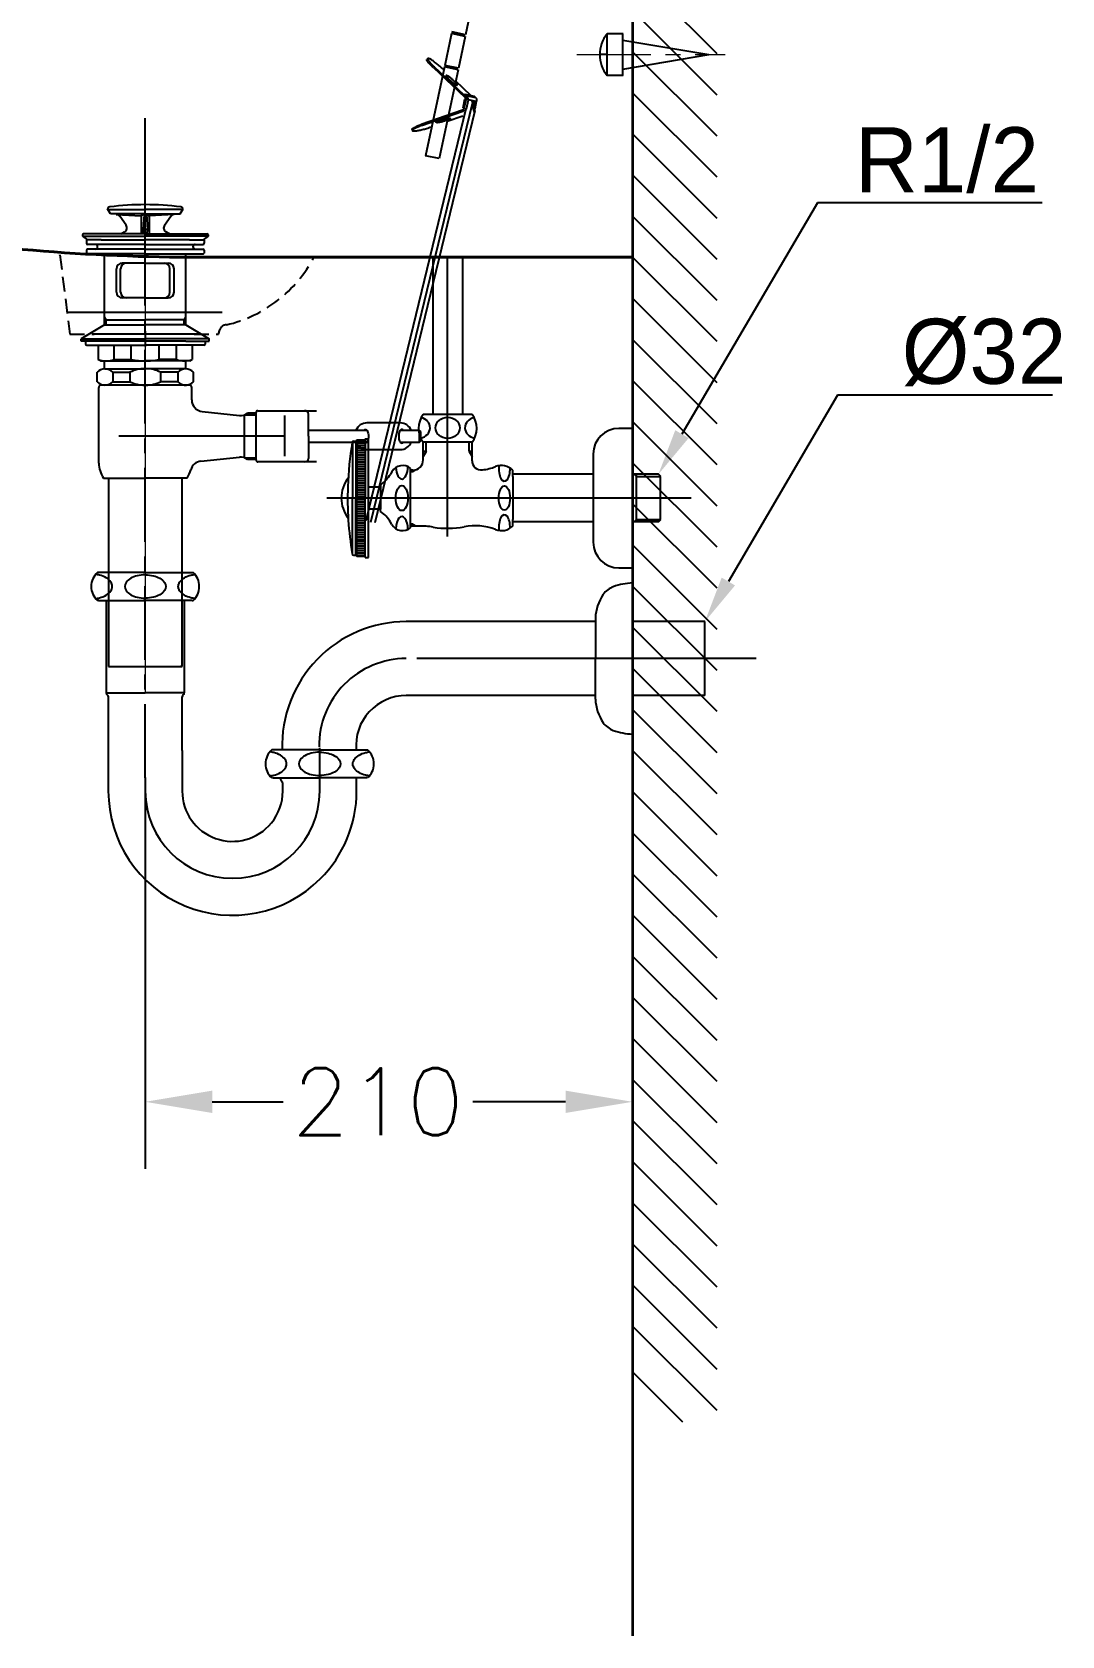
# Model space of a CAD drawing. Extents: x 60939 to 67572, y 58046 to 61508.
# Drawn here: x 62638 to 63081, y 58897 to 59587 of the extents above; entities that cross this region are included whole.
import ezdxf

# ---------------------------------------------------------------- set-up
doc = ezdxf.new("R2010")
doc.units = 0
doc.header["$MEASUREMENT"] = 0
doc.linetypes.add('CENTER', pattern=[50.8, 31.75, -6.35, 6.35, -6.35])
doc.linetypes.add('DASHED2', pattern=[9.525, 6.35, -3.175])
doc.layers.get('Defpoints').update_dxf_attribs({"linetype": 'CONTINUOUS'})
for name, color, linetype in [('1', 2, 'CONTINUOUS'), ('3', 3, 'CONTINUOUS'), ('4', 3, 'CONTINUOUS'), ('6', 6, 'CONTINUOUS'), ('7', 7, 'CONTINUOUS'), ('B', 7, 'CONTINUOUS'), ('CENTER', 1, 'CONTINUOUS'), ('DEFAULT', 7, 'CONTINUOUS'), ('Dim', 4, 'CONTINUOUS'), ('HIDDEN', 140, 'CONTINUOUS'), ('YA', 7, 'CONTINUOUS'), ('내부선', 7, 'DASHED2')]:
    doc.layers.add(name, color=color, linetype=linetype)
for name, color, linetype, lineweight in [('CEN', 1, 'CENTER', 5), ('OUTLINE', 11, 'CONTINUOUS', 40), ('Y', 202, 'CONTINUOUS', 35)]:
    doc.layers.add(name, color=color, linetype=linetype, lineweight=lineweight)
doc.styles.add('h', font='', dxfattribs={"height": 30})
doc.styles.get("Standard").update_dxf_attribs({"font": 'txt.shx', "bigfont": 'ghs.shx'})
doc.styles.get('h').set_extended_font_data('Haansoft Batang')
doc.dimstyles.new('Standard$0', dxfattribs={"dimtxt": 0.18, "dimasz": 0.18, "dimexe": 0.18, "dimexo": 0.0625, "dimgap": 0.09, "dimtad": 0, "dimtih": 1, "dimtoh": 1, "dimdec": 4, "dimzin": 0, "dimdsep": 46, "dimtxsty": 'Standard', "dimcen": 0.09, "dimadec": 0, "dimazin": 0, "dimtfac": 1, "dimtdec": 4, "dimtofl": 0, "dimtmove": 0, "dimatfit": 3, "dimfxl": 0, "dimtolj": 1, "dimtzin": 0, "dimarcsym": 0})

# ---------------------------------------------------------------- blocks, each defined once
blk = doc.blocks.new('*D25')
at = {"layer": 'Defpoints', "color": 0}
for p in [(62686.42, 59276.34, 0.24), (62895.94, 59276.34, 0.32), (62895.94, 59126.9)]:
    blk.add_point(p, dxfattribs=at)
at = {"layer": 'Dim', "color": 0, "linetype": 'ByBlock', "lineweight": -2}
for p, q in [((62686.42, 59266.34), (62686.42, 59098.1)), ((62895.94, 59266.34), (62895.94, 59098.1)), ((62715.22, 59126.9), (62745.68, 59126.9)), ((62867.14, 59126.9), (62827.28, 59126.9))]:
    blk.add_line(p, q, dxfattribs=at)
at = {"layer": 'Dim', "color": 0}
for points in [[(62715.22, 59131.7), (62715.22, 59122.1), (62686.42, 59126.9)], [(62867.14, 59131.7), (62867.14, 59122.1), (62895.94, 59126.9)]]:
    blk.add_solid(points, dxfattribs=at)
at = {"layer": 'Dim', "color": 0, "insert": (62786.48, 59126.9), "char_height": 28.8, "attachment_point": 5}
blk.add_mtext('\\A1;210', dxfattribs=at)

msp = doc.modelspace()

# ---------------------------------------------------------------- linework, layer by layer
at = {"layer": '1', "color": 0}
for p, q in [((62975.42, 59513.5, -0.13), (62917.17, 59414.02, -0.13)), ((63072.13, 59513.5, -0.13), (62975.42, 59513.5, -0.13)), ((62984.09, 59430.83, -0.13), (62937.14, 59350.64, -0.13)), ((63076.53, 59430.83, -0.13), (62984.09, 59430.83, -0.13))]:
    msp.add_line(p, q, dxfattribs=at)
for points in [[(62920.05, 59412.33, -0.13), (62914.3, 59415.7, -0.13), (62907.07, 59396.76, -0.13)], [(62940.02, 59348.96, -0.13), (62934.26, 59352.33, -0.13), (62927.04, 59333.38, -0.13)]]:
    msp.add_solid(points, dxfattribs=at)
at = {"layer": '3', "color": 0}
for p, q in [((62671.42, 59508.7, -0.13), (62670.19, 59510.84, -0.13)), ((62670.31, 59510.63, -0.13), (62686.42, 59510.63, -0.13)), ((62686.42, 59508.7, -0.13), (62671.42, 59508.7, -0.13)), ((62673.94, 59508.52, -0.13), (62684.67, 59507.82, -0.13)), ((62678.15, 59503.82, -0.13), (62675.43, 59507.68, -0.13)), ((62686.42, 59508.7, -0.13), (62684.67, 59507.82, -0.13)), ((62684.67, 59507.82, -0.13), (62684.67, 59500.1, -0.13)), ((62685.91, 59508.44, -0.13), (62685.47, 59502.03, -0.13)), ((62702.54, 59510.63, -0.13), (62686.42, 59510.63, -0.13)), ((62686.42, 59508.7, -0.13), (62688.17, 59507.82, -0.13)), ((62686.42, 59508.7, -0.13), (62701.42, 59508.7, -0.13)), ((62686.94, 59508.44, -0.13), (62687.37, 59502.03, -0.13)), ((62698.91, 59508.52, -0.13), (62688.17, 59507.82, -0.13)), ((62688.17, 59507.82, -0.13), (62688.17, 59500.1, -0.13)), ((62694.7, 59503.82, -0.13), (62697.42, 59507.68, -0.13)), ((62701.42, 59508.7, -0.13), (62702.65, 59510.84, -0.13)), ((62669.12, 59500.1, -0.13), (62659.82, 59500.1, -0.13)), ((62686.42, 59500.1, -0.13), (62669.12, 59500.1, -0.13)), ((62676.07, 59500.1, -0.13), (62677.51, 59500.94, -0.13)), ((62685.47, 59502.06, -0.13), (62686.42, 59502.06, -0.13)), ((62685.68, 59500.1, -0.13), (62685.47, 59502.06, -0.13)), ((62687.37, 59502.06, -0.13), (62686.42, 59502.06, -0.13)), ((62686.42, 59500.1, -0.13), (62703.72, 59500.1, -0.13)), ((62687.17, 59500.1, -0.13), (62687.37, 59502.06, -0.13)), ((62696.78, 59500.1, -0.13), (62695.33, 59500.94, -0.13)), ((62703.72, 59500.1, -0.13), (62713.02, 59500.1, -0.13)), ((62659.42, 59499.7, -0.13), (62659.42, 59499.1, -0.13)), ((62659.42, 59499.1, -0.13), (62661.57, 59497.6, -0.13)), ((62659.42, 59499.1, -0.13), (62686.42, 59499.1, -0.13)), ((62661.12, 59497.4, -0.13), (62661.12, 59496.1, -0.13)), ((62667.42, 59497.6, -0.13), (62661.32, 59497.6, -0.13)), ((62686.42, 59495.6, -0.13), (62661.62, 59495.6, -0.13)), ((62686.42, 59493.6, -0.13), (62661.62, 59493.6, -0.13)), ((62667.42, 59497.6, -0.13), (62686.42, 59497.6, -0.13)), ((62713.42, 59499.1, -0.13), (62686.42, 59499.1, -0.13)), ((62705.42, 59497.6, -0.13), (62686.42, 59497.6, -0.13)), ((62686.42, 59495.6, -0.13), (62711.22, 59495.6, -0.13)), ((62686.42, 59493.6, -0.13), (62711.22, 59493.6, -0.13)), ((62705.42, 59497.6, -0.13), (62711.52, 59497.6, -0.13)), ((62713.42, 59499.1, -0.13), (62711.28, 59497.6, -0.13)), ((62711.72, 59497.4, -0.13), (62711.72, 59496.1, -0.13)), ((62713.42, 59499.7, -0.13), (62713.42, 59499.1, -0.13)), ((62661.12, 59493.1, -0.13), (62661.12, 59491.8, -0.13)), ((62686.42, 59491.6, -0.13), (62661.32, 59491.6, -0.13)), ((62668.92, 59461.01, -0.13), (62668.92, 59491.6, -0.13)), ((62686.42, 59487.6, -0.13), (62676.55, 59487.6, -0.13)), ((62686.42, 59491.6, -0.13), (62711.52, 59491.6, -0.13)), ((62686.42, 59487.6, -0.13), (62696.3, 59487.6, -0.13)), ((62703.92, 59461.01, -0.13), (62703.92, 59491.6, -0.13)), ((62711.72, 59493.1, -0.13), (62711.72, 59491.8, -0.13)), ((62674.05, 59475.1, -0.13), (62674.05, 59485.1, -0.13)), ((62675.82, 59475.1, -0.13), (62675.82, 59485.1, -0.13)), ((62697.03, 59475.1, -0.13), (62697.03, 59485.1, -0.13)), ((62698.8, 59475.1, -0.13), (62698.8, 59485.1, -0.13)), ((62686.42, 59472.6, -0.13), (62676.55, 59472.6, -0.13)), ((62686.42, 59472.6, -0.13), (62696.3, 59472.6, -0.13)), ((62668.92, 59461.01, -0.13), (62658.92, 59455.01, -0.13)), ((62669.62, 59463.1, -0.13), (62668.92, 59464.32, -0.13)), ((62668.92, 59463.1, -0.13), (62686.42, 59463.1, -0.13)), ((62668.92, 59461.01, -0.13), (62686.42, 59461.01, -0.13)), ((62669.62, 59461.01, -0.13), (62669.62, 59463.1, -0.13)), ((62703.92, 59463.1, -0.13), (62686.42, 59463.1, -0.13)), ((62703.92, 59461.01, -0.13), (62686.42, 59461.01, -0.13)), ((62703.22, 59463.1, -0.13), (62703.92, 59464.32, -0.13)), ((62703.22, 59461.01, -0.13), (62703.22, 59463.1, -0.13)), ((62703.92, 59461.01, -0.13), (62713.92, 59455.01, -0.13)), ((62658.92, 59454.01, -0.13), (62658.92, 59455.01, -0.13)), ((62658.92, 59455.01, -0.13), (62686.42, 59455.01, -0.13)), ((62668.92, 59454.01, -0.13), (62658.92, 59454.01, -0.13)), ((62660.73, 59454.01, -0.13), (62660.73, 59452.71, -0.13)), ((62661.23, 59452.21, -0.13), (62666.23, 59452.21, -0.13)), ((62666.23, 59452.21, -0.13), (62666.23, 59446.09, -0.13)), ((62666.23, 59452.21, -0.13), (62686.42, 59452.21, -0.13)), ((62703.92, 59457.01, -0.13), (62668.92, 59457.01, -0.13)), ((62703.92, 59454.01, -0.13), (62668.92, 59454.01, -0.13)), ((62673.01, 59446.09, -0.13), (62673.01, 59452.21, -0.13)), ((62680.41, 59446.09, -0.13), (62680.41, 59452.21, -0.13)), ((62713.92, 59455.01, -0.13), (62686.42, 59455.01, -0.13)), ((62706.62, 59452.21, -0.13), (62686.42, 59452.21, -0.13)), ((62692.44, 59446.09, -0.13), (62692.44, 59452.21, -0.13)), ((62699.84, 59446.09, -0.13), (62699.84, 59452.21, -0.13)), ((62703.92, 59454.01, -0.13), (62713.92, 59454.01, -0.13)), ((62711.62, 59452.21, -0.13), (62706.62, 59452.21, -0.13)), ((62706.62, 59452.21, -0.13), (62706.62, 59446.09, -0.13)), ((62712.12, 59454.01, -0.13), (62712.12, 59452.71, -0.13)), ((62713.92, 59454.01, -0.13), (62713.92, 59455.01, -0.13)), ((62667.23, 59445.51, -0.13), (62666.23, 59446.09, -0.13)), ((62667.23, 59445.51, -0.13), (62668.63, 59445.51, -0.13)), ((62668.63, 59445.51, -0.13), (62686.42, 59445.51, -0.13)), ((62668.92, 59442.1, -0.13), (62668.92, 59445.51, -0.13)), ((62673.01, 59446.09, -0.13), (62680.41, 59446.09, -0.13)), ((62704.22, 59445.51, -0.13), (62686.42, 59445.51, -0.13)), ((62699.84, 59446.09, -0.13), (62692.44, 59446.09, -0.13)), ((62703.92, 59442.1, -0.13), (62703.92, 59445.51, -0.13)), ((62705.62, 59445.51, -0.13), (62704.22, 59445.51, -0.13)), ((62705.62, 59445.51, -0.13), (62706.62, 59446.09, -0.13)), ((62665.68, 59436.55, -0.13), (62665.68, 59440.66, -0.13)), ((62669.07, 59442.1, -0.13), (62686.18, 59442.1, -0.13)), ((62672.45, 59440.66, -0.13), (62672.45, 59436.55, -0.13)), ((62672.45, 59440.66, -0.13), (62679.85, 59440.66, -0.13)), ((62679.85, 59440.66, -0.13), (62679.85, 59436.55, -0.13)), ((62703.78, 59442.1, -0.13), (62686.67, 59442.1, -0.13)), ((62700.39, 59440.66, -0.13), (62692.99, 59440.66, -0.13)), ((62692.99, 59440.66, -0.13), (62692.99, 59436.55, -0.13)), ((62700.39, 59440.66, -0.13), (62700.39, 59436.55, -0.13)), ((62707.17, 59436.55, -0.13), (62707.17, 59440.66, -0.13)), ((62666.42, 59401.5, -0.13), (62666.42, 59434.1, -0.13)), ((62686.42, 59435.1, -0.13), (62667.42, 59435.1, -0.13)), ((62672.45, 59436.55, -0.13), (62679.85, 59436.55, -0.13)), ((62703.78, 59435.1, -0.13), (62686.42, 59435.1, -0.13)), ((62700.39, 59436.55, -0.13), (62692.99, 59436.55, -0.13)), ((62703.22, 59435.1, -0.13), (62703.78, 59435.1, -0.13)), ((62703.78, 59435.1, -0.13), (62704.18, 59435.1, -0.13)), ((62705.42, 59435.1, -0.13), (62703.92, 59435.1, -0.13)), ((62706.42, 59428.74, -0.13), (62706.42, 59434.1, -0.13)), ((62710.89, 59423.77, -0.13), (62726.92, 59422.05, -0.13)), ((62728.95, 59422.3, -0.13), (62734.06, 59422.3, -0.13)), ((62729.09, 59403.85, -0.13), (62729.09, 59422.35, -0.13)), ((62730.42, 59423.1, -0.13), (62730.42, 59422.3, -0.13)), ((62734.08, 59423.1, -0.13), (62730.42, 59423.1, -0.13)), ((62734.06, 59422.3, -0.13), (62734.06, 59423.3, -0.13)), ((62734.06, 59402.9, -0.13), (62734.06, 59422.3, -0.13)), ((62734.86, 59424.1, -0.13), (62760.06, 59424.1, -0.13)), ((62746.42, 59404.57, -0.13), (62746.42, 59422, -0.13)), ((62756.56, 59413.11, -0.13), (62756.56, 59422.61, -0.13)), ((62792.76, 59418.86, -0.13), (62781.7, 59418.86, -0.13)), ((62796.05, 59418.86, -0.13), (62792.76, 59418.86, -0.13)), ((62746.42, 59413.1, -0.13), (62675.06, 59413.1, -0.13)), ((62746.42, 59413.1, -0.13), (62677.92, 59413.09, -0.13)), ((62775.79, 59415.61, -0.13), (62756.56, 59415.61, -0.13)), ((62756.56, 59413.11, -0.13), (62756.56, 59403.6, -0.13)), ((62756.56, 59410.61, -0.13), (62781.74, 59410.61, -0.13)), ((62781.74, 59415.61, -0.13), (62775.79, 59415.61, -0.13)), ((62804.38, 59415.61, -0.13), (62796.01, 59415.61, -0.13)), ((62796.01, 59410.61, -0.13), (62804.38, 59410.62, -0.13)), ((62804.88, 59415.12, -0.13), (62804.38, 59415.62, -0.13)), ((62804.38, 59410.62, -0.13), (62804.38, 59415.62, -0.13)), ((62804.38, 59410.62, -0.13), (62804.88, 59411.12, -0.13)), ((62804.88, 59411.12, -0.13), (62804.88, 59415.12, -0.13)), ((62710.29, 59402.38, -0.13), (62726.92, 59404.16, -0.13)), ((62729.09, 59403.85, -0.13), (62734.06, 59403.85, -0.13)), ((62730.42, 59403.1, -0.13), (62730.42, 59403.9, -0.13)), ((62781.71, 59407.36, -0.13), (62793.03, 59407.36, -0.13)), ((62793.03, 59407.36, -0.13), (62796.05, 59407.36, -0.13)), ((62734.08, 59403.1, -0.13), (62730.42, 59403.1, -0.13)), ((62760.06, 59402.1, -0.13), (62734.86, 59402.1, -0.13)), ((62668.42, 59395.1, -0.13), (62686.42, 59395.1, -0.13)), ((62670.55, 59395.1, -0.13), (62670.55, 59314.1, -0.13)), ((62704.42, 59395.1, -0.13), (62686.42, 59395.1, -0.13)), ((62702.3, 59314.1, -0.13), (62702.3, 59395.1, -0.13)), ((62670.55, 59314.1, -0.13), (62702.3, 59314.1, -0.13)), ((62702.3, 59314.1, -0.13), (62701.6, 59314.1, -0.13))]:
    msp.add_line(p, q, dxfattribs=at)
at = {"layer": '3', "color": 0, "elevation": -0.13}
for points in [[(62780.37, 59415.61, -0.044238), (62780.62, 59415.89, -0.189273), (62781.05, 59416.06, -0.189273), (62781.49, 59415.89, -0.101059), (62781.99, 59415.2, -0.059302), (62782.26, 59414.31, -0.045722), (62782.37, 59413.11, -0.045722)], [(62782.37, 59413.11, -0.045722), (62782.26, 59411.91, -0.059302), (62781.99, 59411.02, -0.101059), (62781.49, 59410.33, -0.189273), (62781.06, 59410.16, -0.189273), (62780.62, 59410.33, -0.044238), (62780.37, 59410.61, -0.059302)], [(62797.39, 59415.61, 0.044238), (62797.13, 59415.89, 0.189273), (62796.7, 59416.06, 0.189273), (62796.26, 59415.89, 0.101059), (62795.77, 59415.2, 0.059302), (62795.49, 59414.31, 0.045722), (62795.38, 59413.11, 0.045722)], [(62795.38, 59413.11, 0.045722), (62795.49, 59411.91, 0.059302), (62795.77, 59411.03, 0.101059), (62796.27, 59410.33, 0.189273), (62796.7, 59410.16, 0.189273), (62797.13, 59410.33, 0.044238), (62797.39, 59410.61, 0.059302)]]:
    msp.add_lwpolyline(points, format="xyb", dxfattribs=at)
at = {"layer": '3', "color": 0}
for centre, radius, start, end in [((62671.27, 59510.63, -0.13), 1.1, 97.32041, 169.4262), ((62686.42, 59392.7, -0.13), 120, 90, 97.32041), ((62673.8, 59506.52, -0.13), 2, 35.20233, 86.26181), ((62686.42, 59392.7, -0.13), 120, 82.67959, 90), ((62699.05, 59506.52, -0.13), 2, 93.73819, 144.79767), ((62701.57, 59510.63, -0.13), 1.1, 10.5738, 82.67959), ((62659.82, 59499.7, -0.13), 0.4, 90, 180), ((62676.51, 59502.67, -0.13), 2, 300, 35.20233), ((62696.33, 59502.67, -0.13), 2, 144.79767, 240), ((62713.02, 59499.7, -0.13), 0.4, 0, 90), ((62661.32, 59497.4, -0.13), 0.2, 90, 180), ((62661.62, 59496.1, -0.13), 0.5, 180, 270), ((62661.62, 59493.1, -0.13), 0.5, 90, 180), ((62664.92, 59494.6, -0.13), 1, 270, 90), ((62707.92, 59494.6, -0.13), 1, 90, 270), ((62711.22, 59496.1, -0.13), 0.5, 270, 0), ((62711.22, 59493.1, -0.13), 0.5, 0, 90), ((62711.52, 59497.4, -0.13), 0.2, 0, 90), ((62661.32, 59491.8, -0.13), 0.2, 180, 270), ((62676.55, 59485.1, -0.13), 2.5, 90, 180), ((62678.32, 59485.1, -0.13), 2.5, 90, 180), ((62694.53, 59485.1, -0.13), 2.5, 0, 90), ((62696.3, 59485.1, -0.13), 2.5, 0, 90), ((62711.52, 59491.8, -0.13), 0.2, 270, 0), ((62676.55, 59475.1, -0.13), 2.5, 180, 270), ((62678.32, 59475.1, -0.13), 2.5, 180, 270), ((62694.53, 59475.1, -0.13), 2.5, 270, 0), ((62696.3, 59475.1, -0.13), 2.5, 270, 0), ((62661.23, 59452.71, -0.13), 0.5, 180, 270), ((62711.62, 59452.71, -0.13), 0.5, 270, 0), ((62669.62, 59455.69, -0.13), 10.18, 250.56793, 289.43207), ((62686.23, 59474.96, -0.13), 29.46, 258.59557, 270.37374), ((62686.62, 59474.96, -0.13), 29.46, 269.62626, 281.40443), ((62703.23, 59455.69, -0.13), 10.18, 250.56793, 289.43207), ((62669.07, 59437.4, -0.13), 4.7, 43.94094, 136.05906), ((62685.96, 59428.5, -0.13), 13.61, 89.0643, 116.64719), ((62686.89, 59428.5, -0.13), 13.61, 63.35281, 90.9357), ((62703.78, 59437.4, -0.13), 4.7, 43.94094, 136.05906), ((62669.07, 59439.81, -0.13), 4.7, 223.94094, 316.05906), ((62667.42, 59434.1, -0.13), 1, 90, 180), ((62685.96, 59448.71, -0.13), 13.61, 243.35281, 270.9357), ((62686.89, 59448.71, -0.13), 13.61, 269.0643, 296.64719), ((62703.78, 59439.81, -0.13), 4.7, 223.94094, 316.05906), ((62705.42, 59434.1, -0.13), 1, 0, 90), ((62711.42, 59428.74, -0.13), 5, 180, 263.8845), ((62727.33, 59427.03, -0.13), 5, 265.33216, 308.19272), ((62734.86, 59423.3, -0.13), 0.8, 90, 180), ((62755.06, 59422.61, -0.13), 1.5, 0.0183, 90.0183), ((62781.7, 59413.86, -0.13), 5, 90.00915, 159.52184), ((62796.05, 59413.86, -0.13), 5, 20.49647, 90.00915), ((62781.7, 59412.36, -0.13), 5, 200.49647, 270.00915), ((62796.05, 59412.36, -0.13), 5, 270.00915, 339.52184), ((62727.33, 59399.17, -0.13), 5, 51.80728, 94.66784), ((62755.06, 59403.6, -0.13), 1.5, 270, 0), ((62679.41, 59402.05, -0.13), 13, 182.42004, 212.30001), ((62693.43, 59402.05, -0.13), 13, 327.69999, 345.04047), ((62710.82, 59397.4, -0.13), 5, 96.11548, 165.04046), ((62734.86, 59402.9, -0.13), 0.8, 180, 270)]:
    msp.add_arc(centre, radius, start, end, dxfattribs=at)
at = {"layer": '4', "color": 0}
for p, q in [((62670.17, 59354.51, -0.13), (62665.88, 59354.51, -0.13)), ((62670.17, 59354.51, -0.13), (62665.88, 59354.51, -0.13)), ((62686.42, 59354.51, -0.13), (62670.17, 59354.51, -0.13)), ((62686.42, 59354.51, -0.13), (62670.17, 59354.51, -0.13)), ((62686.42, 59354.51, -0.13), (62702.67, 59354.51, -0.13)), ((62686.42, 59354.51, -0.13), (62702.67, 59354.51, -0.13)), ((62702.67, 59354.51, -0.13), (62706.96, 59354.51, -0.13)), ((62702.67, 59354.51, -0.13), (62706.96, 59354.51, -0.13)), ((62666.27, 59342.51, -0.13), (62665.88, 59342.51, -0.13)), ((62666.27, 59342.51, -0.13), (62686.42, 59342.51, -0.13)), ((62669.62, 59342.51, -0.13), (62669.62, 59302.73, -0.13)), ((62706.57, 59342.51, -0.13), (62686.42, 59342.51, -0.13)), ((62703.22, 59342.51, -0.13), (62703.22, 59302.73, -0.13)), ((62706.57, 59342.51, -0.13), (62706.96, 59342.51, -0.13)), ((62879.96, 59334.9, -0.13), (62879.96, 59317.51, -0.13)), ((62879.96, 59333.38, -0.13), (62798.65, 59333.38, -0.13)), ((62927.04, 59333.38, -0.13), (62895.94, 59333.38, -0.13)), ((62927.04, 59301.63, -0.13), (62927.04, 59333.38, -0.13)), ((62949.04, 59317.51, -0.13), (62803.17, 59317.51, -0.13)), ((62879.96, 59300.11, -0.13), (62879.96, 59317.51, -0.13)), ((62669.62, 59302.73, -0.13), (62686.42, 59302.73, -0.13)), ((62670.55, 59260.51, -0.13), (62670.55, 59301.08, -0.13)), ((62703.22, 59302.73, -0.13), (62686.42, 59302.73, -0.13)), ((62702.3, 59277.91, -0.13), (62702.3, 59301.08, -0.13)), ((62879.96, 59301.63, -0.13), (62798.65, 59301.63, -0.13)), ((62927.04, 59301.63, -0.13), (62895.94, 59301.63, -0.13)), ((62702.3, 59277.91, -0.13), (62702.3, 59260.51, -0.13)), ((62745.1, 59278.21, -0.13), (62740.8, 59278.21, -0.13)), ((62761.35, 59278.21, -0.13), (62745.1, 59278.21, -0.13)), ((62761.35, 59278.21, -0.13), (62761.42, 59278.21, -0.13)), ((62761.42, 59260.51, -0.13), (62761.42, 59279.17, -0.13)), ((62761.5, 59278.21, -0.13), (62761.42, 59278.21, -0.13)), ((62761.5, 59278.21, -0.13), (62777.75, 59278.21, -0.13)), ((62777.75, 59278.21, -0.13), (62782.04, 59278.21, -0.13)), ((62741.2, 59266.21, -0.13), (62761.35, 59266.21, -0.13)), ((62744.62, 59266.21, -0.13), (62744.62, 59265.51, -0.13)), ((62781.65, 59266.21, -0.13), (62761.5, 59266.21, -0.13)), ((62777.3, 59260.51, -0.13), (62777.3, 59266.21, -0.13)), ((62745.55, 59260.51, -0.13), (62745.55, 59263.96, -0.13))]:
    msp.add_line(p, q, dxfattribs=at)
at = {"layer": '4', "color": 0, "elevation": -0.13}
for points in [[(62672.23, 59348.51, 0.155217), (62671.64, 59350.37, 0.106747), (62669.58, 59352.26, 0.073043), (62666.81, 59353.37, 0.028511), (62665.08, 59353.69, 0.059523)], [(62665.08, 59343.33, 0.028511), (62666.81, 59343.64, 0.073043), (62669.58, 59344.76, 0.106747), (62671.64, 59346.65, 0.155217), (62672.23, 59348.51, 0.155217)], [(62678.14, 59350.25, 0.32729), (62678.14, 59346.77, 0.106373), (62680.17, 59344.97, 0.071219), (62682.87, 59343.92, 0.057537), (62686.42, 59343.51, 0.057537)], [(62686.42, 59353.51, 0.057537), (62682.87, 59353.1, 0.071219), (62680.17, 59352.04, 0.106373), (62678.14, 59350.25, 0.159483)], [(62686.42, 59353.51, 0.057537), (62682.87, 59353.1, 0.071219), (62680.17, 59352.04, 0.106373), (62678.14, 59350.25, 0.159483)], [(62686.42, 59353.51, -0.057537), (62689.98, 59353.1, -0.071219), (62692.68, 59352.04, -0.106373), (62694.7, 59350.25, -0.159483)], [(62686.42, 59353.51, -0.057537), (62689.98, 59353.1, -0.071219), (62692.68, 59352.04, -0.106373), (62694.7, 59350.25, -0.159483)], [(62694.7, 59350.25, -0.32729), (62694.7, 59346.77, -0.106373), (62692.68, 59344.97, -0.071219), (62689.98, 59343.92, -0.057537), (62686.42, 59343.51, -0.057537)], [(62700.62, 59348.51, -0.155217), (62701.21, 59350.37, -0.106747), (62703.27, 59352.26, -0.073043), (62706.04, 59353.37, -0.028511), (62707.77, 59353.69, -0.059523)], [(62707.77, 59343.33, -0.028511), (62706.04, 59343.64, -0.073043), (62703.27, 59344.76, -0.106747), (62701.21, 59346.65, -0.155217), (62700.62, 59348.51, -0.155217)], [(62747.15, 59272.21, 0.155217), (62746.56, 59274.07, 0.106747), (62744.5, 59275.96, 0.073043), (62741.73, 59277.07, 0.028511), (62740, 59277.39, 0.059523)], [(62753.06, 59273.95, 0.32729), (62753.06, 59270.47, 0.106373), (62755.09, 59268.67, 0.071219), (62757.79, 59267.62, 0.057537), (62761.35, 59267.21, 0.057537)], [(62761.42, 59277.21, 0.05879), (62757.79, 59276.8, 0.071219), (62755.09, 59275.74, 0.106373), (62753.06, 59273.95, 0.159483)], [(62761.42, 59277.21, -0.05879), (62765.06, 59276.8, -0.071219), (62767.76, 59275.74, -0.106373), (62769.78, 59273.95, -0.159483)], [(62769.78, 59273.95, -0.32729), (62769.78, 59270.47, -0.106373), (62767.76, 59268.67, -0.071219), (62765.06, 59267.62, -0.057537), (62761.5, 59267.21, -0.057537)], [(62775.7, 59272.21, -0.155217), (62776.29, 59274.07, -0.106747), (62778.35, 59275.96, -0.073043), (62781.12, 59277.07, -0.028511), (62782.85, 59277.39, -0.059523)], [(62740, 59267.03, 0.028511), (62741.73, 59267.34, 0.073043), (62744.5, 59268.46, 0.106747), (62746.56, 59270.35, 0.155217), (62747.15, 59272.21, 0.155217)], [(62782.85, 59267.03, -0.028511), (62781.12, 59267.34, -0.073043), (62778.35, 59268.46, -0.106747), (62776.29, 59270.35, -0.155217), (62775.7, 59272.21, -0.155217)]]:
    msp.add_lwpolyline(points, format="xyb", dxfattribs=at)
at = {"layer": '4', "color": 0}
for centre, radius, start, end in [((62671.17, 59348.51, -0.13), 8, 131.40962, 228.59038), ((62701.67, 59348.51, -0.13), 8, 311.40962, 48.59038), ((62891.29, 59339.09, -0.13), 10, 111.19268, 142.80345), ((62897.44, 59320.05, -0.13), 30, 92.86598, 109.00714), ((62899.94, 59334.01, -0.13), 20, 146.20771, 177.43591), ((62798.65, 59280.01, -0.13), 53.38, 90, 181.93259), ((62798.65, 59280.01, -0.13), 37.5, 90, 180.65398), ((62670.62, 59302.73, -0.13), 1, 180, 238.70259), ((62669.62, 59301.08, -0.13), 0.925, 0, 58.70259), ((62703.22, 59301.08, -0.13), 0.925, 121.29741, 180), ((62702.22, 59302.73, -0.13), 1, 301.29741, 0), ((62798.65, 59280.01, -0.13), 21.62, 90, 184.77465), ((62899.94, 59301.01, -0.13), 20, 182.56409, 213.79229), ((62891.29, 59295.93, -0.13), 10, 217.19655, 248.80732), ((62897.44, 59314.97, -0.13), 30, 250.99286, 267.13402), ((62746.1, 59272.21, -0.13), 8, 131.40962, 228.59038), ((62776.75, 59272.21, -0.13), 8, 311.40962, 48.59038), ((62723.92, 59260.51, -0.13), 53.38, 180, 314.9403), ((62723.92, 59260.51, -0.13), 37.5, 180, 0), ((62723.92, 59260.51, -0.13), 21.62, 180, 320.79597), ((62723.92, 59260.51, -0.13), 21.62, 320.79597, 0), ((62728.58, 59254.91, -0.13), 19.22, 28.06365, 33.45608), ((62723.92, 59260.51, -0.13), 53.38, 314.9403, 0)]:
    msp.add_arc(centre, radius, start, end, dxfattribs=at)
at = {"layer": '6', "color": 0}
for p, q in [((62810.07, 59490.1, -0.13), (62810.07, 59422.51, -0.13)), ((62816.42, 59370.02, -0.13), (62816.42, 59490.1, -0.13)), ((62822.77, 59490.1, -0.13), (62822.77, 59422.51, -0.13)), ((62822.77, 59422.51, -0.13), (62805.92, 59422.51, -0.13)), ((62826.92, 59422.51, -0.13), (62822.77, 59422.51, -0.13)), ((62775.51, 59410.51, -0.13), (62775.51, 59386.51, -0.13)), ((62776.1, 59411.01, -0.13), (62776.92, 59411.01, -0.13)), ((62776.92, 59411.01, -0.13), (62777.42, 59411.51, -0.13)), ((62776.92, 59411.01, -0.13), (62776.92, 59386.51, -0.13)), ((62777.42, 59411.51, -0.13), (62777.42, 59386.51, -0.13)), ((62777.42, 59411.51, -0.13), (62780.62, 59411.51, -0.13)), ((62777.42, 59411.1, -0.13), (62780.92, 59411.1, -0.13)), ((62780.92, 59411.81, -0.13), (62780.92, 59412.01, -0.13)), ((62780.92, 59412.01, -0.13), (62782.42, 59412.01, -0.13)), ((62780.92, 59411.81, -0.13), (62780.92, 59386.51, -0.13)), ((62782.42, 59411.01, -0.13), (62782.42, 59412.01, -0.13)), ((62782.42, 59386.51, -0.13), (62782.42, 59411.01, -0.13)), ((62826.92, 59410.51, -0.13), (62805.92, 59410.51, -0.13)), ((62805.92, 59403.01, -0.13), (62805.92, 59410.51, -0.13)), ((62807.17, 59406.51, -0.13), (62807.17, 59410.51, -0.13)), ((62825.67, 59406.51, -0.13), (62825.67, 59410.51, -0.13)), ((62826.92, 59402.6, -0.13), (62826.92, 59410.51, -0.13)), ((62895.94, 59416.51, -0.13), (62890.07, 59416.51, -0.13)), ((62777.42, 59410.1, -0.13), (62780.92, 59410.1, -0.13)), ((62777.42, 59409.1, -0.13), (62780.92, 59409.1, -0.13)), ((62777.42, 59408.1, -0.13), (62780.92, 59408.1, -0.13)), ((62777.42, 59407.1, -0.13), (62780.92, 59407.1, -0.13)), ((62777.42, 59406.1, -0.13), (62780.92, 59406.1, -0.13)), ((62777.42, 59405.1, -0.13), (62780.92, 59405.1, -0.13)), ((62777.42, 59404.1, -0.13), (62780.92, 59404.1, -0.13)), ((62807.17, 59406.51, -0.13), (62805.92, 59404.34, -0.13)), ((62807.17, 59406.51, -0.13), (62805.92, 59406.51, -0.13)), ((62825.67, 59406.51, -0.13), (62826.92, 59404.34, -0.13)), ((62826.92, 59406.51, -0.13), (62825.67, 59406.51, -0.13)), ((62879.07, 59405.51, -0.13), (62879.07, 59367.51, -0.13)), ((62777.42, 59403.1, -0.13), (62780.92, 59403.1, -0.13)), ((62777.42, 59402.1, -0.13), (62780.92, 59402.1, -0.13)), ((62777.42, 59401.1, -0.13), (62780.92, 59401.1, -0.13)), ((62777.42, 59400.1, -0.13), (62780.92, 59400.1, -0.13)), ((62777.42, 59399.1, -0.13), (62780.92, 59399.1, -0.13)), ((62777.42, 59398.1, -0.13), (62780.92, 59398.1, -0.13)), ((62777.42, 59397.1, -0.13), (62780.92, 59397.1, -0.13)), ((62792.4, 59397.83, -0.13), (62791.84, 59396.87, -0.13)), ((62800.51, 59398.51, -0.13), (62800.51, 59399.23, -0.13)), ((62800.51, 59374.51, -0.13), (62800.51, 59398.51, -0.13)), ((62801.42, 59398.51, -0.13), (62800.51, 59398.51, -0.13)), ((62801.42, 59397.76, -0.13), (62800.51, 59397.76, -0.13)), ((62801.42, 59397.76, -0.13), (62802.72, 59398.7, -0.13)), ((62801.42, 59397.76, -0.13), (62801.42, 59398.51, -0.13)), ((62844.42, 59395.76, -0.13), (62844.42, 59398.51, -0.13)), ((62879.07, 59396.76, -0.13), (62844.42, 59396.76, -0.13)), ((62907.07, 59396.76, -0.13), (62896.07, 59396.76, -0.13)), ((62897.57, 59395.76, -0.13), (62896.57, 59396.76, -0.13)), ((62897.57, 59376.26, -0.13), (62897.57, 59396.76, -0.13)), ((62908.07, 59395.76, -0.13), (62907.07, 59396.76, -0.13)), ((62777.42, 59396.1, -0.13), (62780.92, 59396.1, -0.13)), ((62777.42, 59395.1, -0.13), (62780.92, 59395.1, -0.13)), ((62777.42, 59394.1, -0.13), (62780.92, 59394.1, -0.13)), ((62777.42, 59393.1, -0.13), (62780.92, 59393.1, -0.13)), ((62777.42, 59392.1, -0.13), (62780.92, 59392.1, -0.13)), ((62777.42, 59391.1, -0.13), (62780.92, 59391.1, -0.13)), ((62777.42, 59390.1, -0.13), (62780.92, 59390.1, -0.13)), ((62787.51, 59391.26, -0.13), (62782.42, 59391.26, -0.13)), ((62787.51, 59392.24, -0.13), (62787.51, 59391.26, -0.13)), ((62787.51, 59391.26, -0.13), (62787.51, 59381.76, -0.13)), ((62844.42, 59395.76, -0.13), (62844.42, 59377.26, -0.13)), ((62897.57, 59395.76, -0.13), (62908.07, 59395.76, -0.13)), ((62907.94, 59377.26, -0.13), (62907.94, 59395.76, -0.13)), ((62921.08, 59386.51, -0.13), (62764.54, 59386.51, -0.13)), ((62775.51, 59362.51, -0.13), (62775.51, 59386.51, -0.13)), ((62776.92, 59362.01, -0.13), (62776.92, 59386.51, -0.13)), ((62777.42, 59389.1, -0.13), (62780.92, 59389.1, -0.13)), ((62777.42, 59388.1, -0.13), (62780.92, 59388.1, -0.13)), ((62777.42, 59387.1, -0.13), (62780.92, 59387.1, -0.13)), ((62777.42, 59361.51, -0.13), (62777.42, 59386.51, -0.13)), ((62777.42, 59385.92, -0.13), (62780.92, 59385.92, -0.13)), ((62777.42, 59384.92, -0.13), (62780.92, 59384.92, -0.13)), ((62777.42, 59383.92, -0.13), (62780.92, 59383.92, -0.13)), ((62777.42, 59382.92, -0.13), (62780.92, 59382.92, -0.13)), ((62780.92, 59361.21, -0.13), (62780.92, 59386.51, -0.13)), ((62782.42, 59361.01, -0.13), (62782.42, 59386.51, -0.13)), ((62777.42, 59381.92, -0.13), (62780.92, 59381.92, -0.13)), ((62777.42, 59380.92, -0.13), (62780.92, 59380.92, -0.13)), ((62777.42, 59379.92, -0.13), (62780.92, 59379.92, -0.13)), ((62777.42, 59378.92, -0.13), (62780.92, 59378.92, -0.13)), ((62777.42, 59377.92, -0.13), (62780.92, 59377.92, -0.13)), ((62777.42, 59376.92, -0.13), (62780.92, 59376.92, -0.13)), ((62787.51, 59381.76, -0.13), (62782.42, 59381.76, -0.13)), ((62787.51, 59380.78, -0.13), (62787.51, 59381.76, -0.13)), ((62792.4, 59375.19, -0.13), (62791.84, 59376.14, -0.13)), ((62844.42, 59374.51, -0.13), (62844.42, 59377.26, -0.13)), ((62879.07, 59376.26, -0.13), (62844.42, 59376.26, -0.13)), ((62844.42, 59376.26, -0.13), (62844.42, 59376.08, -0.13)), ((62844.42, 59374.51, -0.13), (62844.42, 59376.08, -0.13)), ((62907.07, 59376.26, -0.13), (62896.07, 59376.26, -0.13)), ((62896.57, 59376.26, -0.13), (62897.57, 59377.26, -0.13)), ((62897.57, 59377.26, -0.13), (62908.07, 59377.26, -0.13)), ((62907.07, 59376.26, -0.13), (62908.07, 59377.26, -0.13)), ((62777.42, 59375.92, -0.13), (62780.92, 59375.92, -0.13)), ((62777.42, 59374.92, -0.13), (62780.92, 59374.92, -0.13)), ((62777.42, 59373.92, -0.13), (62780.92, 59373.92, -0.13)), ((62777.42, 59372.92, -0.13), (62780.92, 59372.92, -0.13)), ((62777.42, 59371.92, -0.13), (62780.92, 59371.92, -0.13)), ((62777.42, 59370.92, -0.13), (62780.92, 59370.92, -0.13)), ((62777.42, 59369.92, -0.13), (62780.92, 59369.92, -0.13)), ((62801.42, 59375.26, -0.13), (62800.51, 59375.26, -0.13)), ((62804.13, 59374.51, -0.13), (62800.51, 59374.51, -0.13)), ((62800.51, 59373.79, -0.13), (62800.51, 59374.51, -0.13)), ((62801.42, 59375.26, -0.13), (62802.72, 59374.51, -0.13)), ((62801.42, 59374.51, -0.13), (62801.42, 59375.26, -0.13)), ((62777.42, 59368.92, -0.13), (62780.92, 59368.92, -0.13)), ((62777.42, 59367.92, -0.13), (62780.92, 59367.92, -0.13)), ((62777.42, 59366.92, -0.13), (62780.92, 59366.92, -0.13)), ((62777.42, 59365.92, -0.13), (62780.92, 59365.92, -0.13)), ((62777.42, 59364.92, -0.13), (62780.92, 59364.92, -0.13)), ((62777.42, 59363.92, -0.13), (62780.92, 59363.92, -0.13)), ((62777.42, 59362.92, -0.13), (62780.92, 59362.92, -0.13)), ((62776.1, 59362.01, -0.13), (62776.92, 59362.01, -0.13)), ((62776.92, 59362.01, -0.13), (62777.42, 59361.51, -0.13)), ((62777.42, 59361.92, -0.13), (62780.92, 59361.92, -0.13)), ((62777.42, 59361.51, -0.13), (62780.62, 59361.51, -0.13)), ((62780.92, 59361.01, -0.13), (62780.92, 59361.21, -0.13)), ((62780.92, 59361.01, -0.13), (62782.42, 59361.01, -0.13)), ((62890.07, 59356.51, -0.13), (62895.94, 59356.51, -0.13))]:
    msp.add_line(p, q, dxfattribs=at)
for centre, radius, start, end in [((62813.92, 59416.51, -0.13), 10, 143.1301, 216.8699), ((62818.92, 59416.51, -0.13), 10, 323.1301, 36.8699), ((62776.1, 59410.31, -0.13), 0.7, 90, 170.50659), ((62780.62, 59411.81, -0.13), 0.3, 270, 0), ((62890.07, 59405.51, -0.13), 11, 90, 180), ((62918.42, 59386.51, -0.13), 145, 170.50659, 178.05686), ((62779.72, 59403.87, -0.13), 14, 303.80982, 330), ((62797.04, 59395.15, -0.13), 5.36, 49.56943, 150), ((62801.42, 59403.01, -0.13), 4.5, 270, 0), ((62830.92, 59402.6, -0.13), 4, 180, 277.71168), ((62828.13, 59423.24, -0.13), 24.83, 277.71168, 290.96614), ((62839.52, 59393.52, -0.13), 7, 45.48706, 110.96614), ((62784.68, 59386.46, -0.13), 14, 141.78593, 179.75273), ((62918.42, 59386.51, -0.13), 145, 178.05686, 189.49341), ((62784.68, 59386.58, -0.13), 14, 180.24727, 218.21407), ((62779.72, 59369.14, -0.13), 14, 30, 56.19018), ((62797.04, 59377.87, -0.13), 5.36, 210, 310.43057), ((62804.13, 59336.51, -0.13), 38, 80.69518, 90), ((62816.42, 59411.51, -0.13), 38, 260.69517, 280.73727), ((62828.13, 59349.78, -0.13), 24.83, 69.03386, 100.73728), ((62839.52, 59379.5, -0.13), 7, 249.03386, 314.5), ((62776.1, 59362.71, -0.13), 0.7, 189.49341, 270), ((62890.07, 59367.51, -0.13), 11, 180, 270), ((62780.62, 59361.21, -0.13), 0.3, 0, 90)]:
    msp.add_arc(centre, radius, start, end, dxfattribs=at)
for centre, major_axis, ratio, start_param, end_param in [((62803.65, 59416.74, -0.13), (-5.23, 0), 0.866391, 1.800504, 4.443058), ((62829.11, 59416.74, -0.13), (-5.23, 0), 0.866391, -1.317473, 1.357378), ((62796.74, 59400.1, -0.13), (0, 5.4), 0.478204, 1.649187, 4.692658), ((62840.86, 59399.01, -0.13), (0, 5.22), 0.46009, 1.292018, 4.793095), ((62796.74, 59373.19, -0.13), (0, 5.4), 0.478204, 4.6817, 7.825213), ((62840.86, 59374.09, -0.13), (0, 5.22), 0.46009, 4.613779, 8.15122)]:
    msp.add_ellipse(centre, major_axis=major_axis, ratio=ratio, start_param=start_param, end_param=end_param, dxfattribs=at)
for centre, major_axis, ratio in [((62816.42, 59416.74, -0.13), (5.23, 0), 0.866391), ((62796.74, 59386.51, -0.13), (0, -5.4), 0.478204), ((62840.86, 59386.51, -0.13), (0, -5.22), 0.46009)]:
    msp.add_ellipse(centre, major_axis=major_axis, ratio=ratio, dxfattribs=at)
at = {"layer": '7'}
for p, q in [((62827.02, 59599.41, -0.13), (62824.11, 59585.72, -0.13)), ((62818.1, 59586.28, -0.13), (62815.19, 59572.58, -0.13)), ((62823.97, 59585.03, -0.13), (62818.1, 59586.28, -0.13)), ((62824.11, 59585.72, -0.13), (62818.24, 59586.96, -0.13)), ((62818.59, 59586.17, -0.13), (62818.73, 59586.86, -0.13)), ((62823.97, 59585.03, -0.13), (62821.06, 59571.34, -0.13)), ((62823.48, 59585.13, -0.13), (62823.62, 59585.82, -0.13)), ((62895.94, 59161.51, -0.13), (62895.94, 59418.51, -0.13))]:
    msp.add_line(p, q, dxfattribs=at)
at = {"layer": '7', "color": 0}
for p, q in [((62815.04, 59571.9, -0.13), (62806.93, 59533.75, -0.13)), ((62807.85, 59575.53, -0.13), (62807.53, 59575.16, -0.13)), ((62810.61, 59571.99, -0.13), (62810.29, 59571.62, -0.13)), ((62810.29, 59571.62, -0.13), (62823.93, 59558.8, -0.13)), ((62823.53, 59559.85, -0.13), (62810.61, 59571.99, -0.13)), ((62820.91, 59570.65, -0.13), (62812.8, 59532.5, -0.13)), ((62814.78, 59570.67, -0.13), (62814.18, 59571.23, -0.13)), ((62820.91, 59570.65, -0.13), (62815.04, 59571.9, -0.13)), ((62821.06, 59571.34, -0.13), (62815.19, 59572.58, -0.13)), ((62815.53, 59571.8, -0.13), (62815.68, 59572.48, -0.13)), ((62820.42, 59570.76, -0.13), (62820.57, 59571.44, -0.13)), ((62826.48, 59559.67, -0.13), (62819.89, 59565.86, -0.13)), ((62783.48, 59376.23, -0.13), (62827.11, 59556.15, -0.13)), ((62823.73, 59557.95, -0.13), (62822.93, 59554.19, -0.13)), ((62823.85, 59560.23, -0.13), (62823.46, 59559.78, -0.13)), ((62823.46, 59559.78, -0.13), (62824.07, 59559.21, -0.13)), ((62824.27, 59557.84, -0.13), (62823.47, 59554.08, -0.13)), ((62824.53, 59557.78, -0.13), (62823.73, 59557.95, -0.13)), ((62824.46, 59559.66, -0.13), (62823.85, 59560.23, -0.13)), ((62823.85, 59560.23, -0.13), (62827.78, 59559.4, -0.13)), ((62824.5, 59559.62, -0.13), (62824.34, 59558.87, -0.13)), ((62824.46, 59559.66, -0.13), (62828.39, 59558.82, -0.13)), ((62824.56, 59553.85, -0.13), (62825.39, 59557.76, -0.13)), ((62828.75, 59557.05, -0.13), (62825.35, 59557.77, -0.13)), ((62828.39, 59558.82, -0.13), (62827.78, 59559.4, -0.13)), ((62828.72, 59557.05, -0.13), (62828.06, 59553.94, -0.13)), ((62828.07, 59553.75, -0.13), (62828.77, 59557.04, -0.13)), ((62824.26, 59553.91, -0.13), (62781.2, 59376.69, -0.13)), ((62828.19, 59553.08, -0.13), (62785.14, 59375.9, -0.13)), ((62822.77, 59553.34, -0.13), (62805.09, 59547.18, -0.13)), ((62805.24, 59546.71, -0.13), (62822.91, 59552.87, -0.13)), ((62816.21, 59548.53, -0.13), (62823.04, 59550.91, -0.13)), ((62823.43, 59552.76, -0.13), (62822.91, 59552.87, -0.13)), ((62822.93, 59554.19, -0.13), (62824.56, 59553.85, -0.13)), ((62828.09, 59553.09, -0.13), (62828.19, 59553.08, -0.13)), ((62801.13, 59545.07, -0.13), (62801.28, 59544.59, -0.13)), ((62805.09, 59547.18, -0.13), (62805.24, 59546.71, -0.13)), ((62808.8, 59545.95, -0.13), (62809.58, 59546.22, -0.13)), ((62812.8, 59532.5, -0.13), (62806.93, 59533.75, -0.13))]:
    msp.add_line(p, q, dxfattribs=at)
at = {"layer": '7', "color": 0, "extrusion": (0, 1, 0)}
for p, q in [((62653.32, 59466.51, -9.39), (62719.53, 59466.51, -9.39)), ((62665.92, 59466.51, -9.39), (62706.92, 59466.51, -9.39)), ((62665.92, 59466.51, -9.39), (62706.92, 59466.51, -9.39))]:
    msp.add_line(p, q, dxfattribs=at)
at = {"layer": '7', "color": 0}
for points in [[(62810.29, 59571.62, -0.13), (62809.62, 59572.26, -0.13), (62809.01, 59572.88, -0.13), (62808.49, 59573.46, -0.13), (62808.07, 59573.97, -0.13), (62807.76, 59574.41, -0.13), (62807.56, 59574.76, -0.13), (62807.49, 59575.02, -0.13), (62807.53, 59575.16, -0.13)], [(62807.85, 59575.53, -0.13), (62807.81, 59575.39, -0.13), (62807.89, 59575.14, -0.13), (62808.08, 59574.78, -0.13), (62808.4, 59574.34, -0.13), (62808.82, 59573.83, -0.13), (62809.34, 59573.26, -0.13), (62809.94, 59572.64, -0.13), (62810.61, 59571.99, -0.13)], [(62814.18, 59571.23, -0.13), (62813.46, 59571.89, -0.13), (62812.71, 59572.54, -0.13), (62811.96, 59573.16, -0.13), (62811.21, 59573.75, -0.13), (62810.5, 59574.27, -0.13), (62809.84, 59574.72, -0.13), (62809.25, 59575.09, -0.13), (62808.74, 59575.36, -0.13), (62808.34, 59575.53, -0.13), (62808.04, 59575.59, -0.13), (62807.87, 59575.55, -0.13), (62807.85, 59575.53, -0.13)], [(62815.84, 59568.2, -0.13), (62815.81, 59568.14, -0.13), (62815.86, 59567.98, -0.13), (62815.89, 59567.92, -0.13)], [(62816, 59568.22, -0.13), (62815.86, 59568.22, -0.13), (62815.84, 59568.2, -0.13)], [(62815.89, 59567.92, -0.13), (62815.99, 59567.76, -0.13), (62816.2, 59567.47, -0.13), (62816.49, 59567.14, -0.13), (62816.85, 59566.76, -0.13), (62817.26, 59566.37, -0.13), (62817.7, 59565.97, -0.13), (62818.16, 59565.57, -0.13), (62818.62, 59565.2, -0.13), (62819.07, 59564.86, -0.13), (62819.48, 59564.58, -0.13), (62819.84, 59564.36, -0.13), (62820.14, 59564.2, -0.13), (62820.36, 59564.12, -0.13)], [(62819.77, 59565.31, -0.13), (62819.51, 59565.58, -0.13), (62819.1, 59565.98, -0.13), (62818.66, 59566.38, -0.13), (62818.2, 59566.78, -0.13), (62817.74, 59567.15, -0.13), (62817.29, 59567.48, -0.13), (62816.88, 59567.77, -0.13), (62816.52, 59567.99, -0.13), (62816.22, 59568.14, -0.13), (62816, 59568.22, -0.13)], [(62820.02, 59564.26, -0.13), (62819.84, 59564.5, -0.13), (62819.65, 59564.72, -0.13)], [(62820.52, 59564.15, -0.13), (62820.55, 59564.21, -0.13), (62820.5, 59564.36, -0.13), (62820.37, 59564.59, -0.13), (62820.16, 59564.87, -0.13), (62819.87, 59565.21, -0.13), (62819.77, 59565.31, -0.13)], [(62820.36, 59564.12, -0.13), (62820.5, 59564.13, -0.13), (62820.52, 59564.15, -0.13)], [(62824.23, 59557.92, -0.13), (62824.24, 59558.06, -0.13), (62824.22, 59558.27, -0.13), (62824.16, 59558.46, -0.13), (62824.06, 59558.64, -0.13), (62823.93, 59558.8, -0.13)], [(62824.07, 59559.21, -0.13), (62824.17, 59559.1, -0.13), (62824.26, 59558.99, -0.13), (62824.34, 59558.87, -0.13)], [(62824.21, 59557.85, -0.13), (62824.23, 59557.92, -0.13)], [(62824.34, 59558.87, -0.13), (62824.45, 59558.63, -0.13), (62824.53, 59558.36, -0.13), (62824.56, 59558.07, -0.13), (62824.53, 59557.78, -0.13)], [(62824.5, 59559.62, -0.13), (62824.48, 59559.64, -0.13), (62824.46, 59559.66, -0.13)], [(62825.35, 59557.77, -0.13), (62825.33, 59557.97, -0.13), (62825.29, 59558.18, -0.13), (62825.23, 59558.4, -0.13), (62825.16, 59558.61, -0.13), (62825.07, 59558.82, -0.13), (62824.95, 59559.03, -0.13), (62824.82, 59559.24, -0.13), (62824.67, 59559.44, -0.13), (62824.5, 59559.62, -0.13)], [(62826.69, 59557.48, -0.13), (62826.77, 59557.35, -0.13), (62826.84, 59557.21, -0.13), (62826.89, 59557.08, -0.13), (62826.92, 59556.95, -0.13), (62826.96, 59556.82, -0.13), (62827, 59556.69, -0.13), (62827.05, 59556.56, -0.13), (62827.08, 59556.42, -0.13), (62827.1, 59556.29, -0.13), (62827.11, 59556.15, -0.13)], [(62827.11, 59556.15, -0.13), (62827.12, 59555.95, -0.13), (62827.14, 59555.75, -0.13), (62827.17, 59555.56, -0.13), (62827.21, 59555.36, -0.13), (62827.25, 59555.15, -0.13), (62827.28, 59554.91, -0.13), (62827.3, 59554.63, -0.13), (62827.32, 59554.32, -0.13), (62827.37, 59553.99, -0.13), (62827.45, 59553.66, -0.13), (62827.55, 59553.34, -0.13), (62827.64, 59553.05, -0.13), (62827.72, 59552.8, -0.13), (62827.79, 59552.61, -0.13), (62827.87, 59552.47, -0.13), (62827.94, 59552.42, -0.13), (62828, 59552.44, -0.13), (62828.04, 59552.55, -0.13), (62828.05, 59552.58, -0.13)], [(62827.98, 59555.96, -0.13), (62827.98, 59556.11, -0.13), (62827.97, 59556.24, -0.13), (62827.94, 59556.37, -0.13), (62827.91, 59556.5, -0.13), (62827.89, 59556.62, -0.13), (62827.87, 59556.75, -0.13), (62827.86, 59556.88, -0.13), (62827.84, 59557, -0.13), (62827.81, 59557.13, -0.13), (62827.79, 59557.25, -0.13)], [(62828.05, 59552.58, -0.13), (62828.07, 59552.72, -0.13), (62828.09, 59552.94, -0.13), (62828.09, 59553.21, -0.13), (62828.08, 59553.51, -0.13), (62828.06, 59553.83, -0.13), (62828.06, 59554.16, -0.13), (62828.07, 59554.46, -0.13), (62828.07, 59554.74, -0.13), (62828.06, 59554.98, -0.13), (62828.04, 59555.19, -0.13), (62828.02, 59555.38, -0.13), (62828, 59555.57, -0.13), (62827.99, 59555.76, -0.13), (62827.98, 59555.96, -0.13)], [(62828.43, 59558.78, -0.13), (62828.41, 59558.8, -0.13), (62828.39, 59558.82, -0.13)], [(62828.43, 59558.78, -0.13), (62828.58, 59558.61, -0.13), (62828.7, 59558.41, -0.13), (62828.79, 59558.21, -0.13), (62828.84, 59557.99, -0.13), (62828.87, 59557.75, -0.13), (62828.86, 59557.52, -0.13), (62828.83, 59557.32, -0.13)], [(62828.83, 59557.32, -0.13), (62828.82, 59557.28, -0.13), (62828.75, 59557.05, -0.13)], [(62811.56, 59548.05, -0.13), (62811.56, 59548.11, -0.13), (62811.66, 59548.23, -0.13), (62811.87, 59548.38, -0.13), (62812.18, 59548.56, -0.13), (62812.59, 59548.75, -0.13), (62813.06, 59548.94, -0.13), (62813.6, 59549.14, -0.13), (62814.16, 59549.33, -0.13), (62814.75, 59549.5, -0.13), (62815.32, 59549.65, -0.13), (62815.86, 59549.78, -0.13), (62816.35, 59549.87, -0.13), (62816.77, 59549.93, -0.13), (62817.11, 59549.95, -0.13), (62817.34, 59549.93, -0.13)], [(62816.33, 59549.08, -0.13), (62815.97, 59548.94, -0.13), (62815.44, 59548.75, -0.13), (62814.87, 59548.56, -0.13), (62814.29, 59548.38, -0.13), (62813.72, 59548.23, -0.13), (62813.17, 59548.11, -0.13), (62812.68, 59548.01, -0.13), (62812.26, 59547.96, -0.13), (62811.93, 59547.94, -0.13), (62811.69, 59547.96, -0.13)], [(62817.48, 59549.84, -0.13), (62817.48, 59549.78, -0.13), (62817.38, 59549.65, -0.13), (62817.17, 59549.5, -0.13), (62816.85, 59549.33, -0.13), (62816.45, 59549.14, -0.13), (62816.33, 59549.08, -0.13)], [(62816.97, 59549.94, -0.13), (62816.71, 59549.8, -0.13), (62816.45, 59549.67, -0.13)], [(62817.34, 59549.93, -0.13), (62817.47, 59549.87, -0.13), (62817.48, 59549.84, -0.13)], [(62822.77, 59553.34, -0.13), (62822.95, 59553.43, -0.13), (62823.11, 59553.55, -0.13), (62823.25, 59553.71, -0.13), (62823.35, 59553.89, -0.13), (62823.38, 59553.96, -0.13)], [(62823.55, 59553.31, -0.13), (62823.43, 59553.19, -0.13), (62823.19, 59553, -0.13), (62822.91, 59552.87, -0.13)], [(62823.38, 59553.96, -0.13), (62823.41, 59554.09, -0.13)], [(62801.13, 59545.07, -0.13), (62801.16, 59545.21, -0.13), (62801.33, 59545.41, -0.13), (62801.65, 59545.66, -0.13), (62802.11, 59545.93, -0.13), (62802.71, 59546.23, -0.13), (62803.41, 59546.54, -0.13), (62804.22, 59546.86, -0.13), (62805.09, 59547.18, -0.13)], [(62805.24, 59546.71, -0.13), (62804.36, 59546.39, -0.13), (62803.56, 59546.07, -0.13), (62802.85, 59545.75, -0.13), (62802.26, 59545.46, -0.13), (62801.79, 59545.18, -0.13), (62801.47, 59544.94, -0.13), (62801.3, 59544.74, -0.13), (62801.28, 59544.59, -0.13)], [(62801.28, 59544.59, -0.13), (62801.28, 59544.57, -0.13), (62801.43, 59544.46, -0.13), (62801.72, 59544.4, -0.13), (62802.16, 59544.39, -0.13), (62802.73, 59544.43, -0.13), (62803.42, 59544.53, -0.13), (62804.21, 59544.67, -0.13), (62805.07, 59544.86, -0.13), (62805.99, 59545.09, -0.13), (62806.93, 59545.35, -0.13), (62807.88, 59545.64, -0.13), (62808.8, 59545.95, -0.13)], [(62811.69, 59547.96, -0.13), (62811.57, 59548.01, -0.13), (62811.56, 59548.05, -0.13)]]:
    msp.add_spline(points, degree=3, dxfattribs=at)
at = {"layer": 'B', "color": 0}
msp.add_line((62895.94, 59505.02, -0.13), (62895.94, 59662.02, -0.13), dxfattribs=at)
at = {"layer": 'CEN', "color": 0}
for p, q in [((62872.04, 59577.21, -0.13), (62935.79, 59577.21, -0.13)), ((62686.42, 59477.93, -0.13), (62686.42, 59302.92, -0.13))]:
    msp.add_line(p, q, dxfattribs=at)
at = {"layer": 'CENTER', "color": 0, "linetype": 'CENTER'}
msp.add_line((62686.42, 59266.15, -0.13), (62686.42, 59529.4, -0.13), dxfattribs=at)
at = {"layer": 'DEFAULT', "color": 0}
for p, q in [((62932.27, 59577.52, -0.08), (62896.53, 59613.26, -0.08)), ((62932.27, 59559.84, -0.08), (62896.53, 59595.58, -0.08)), ((62932.27, 59542.17, -0.08), (62896.53, 59577.9, -0.08)), ((62932.27, 59524.49, -0.08), (62896.53, 59560.23, -0.08)), ((62932.27, 59506.81, -0.08), (62895.94, 59543.14, -0.08)), ((62932.27, 59489.13, -0.08), (62895.94, 59525.46, -0.08)), ((62932.27, 59471.46, -0.08), (62895.94, 59507.78, -0.08)), ((62932.27, 59453.78, -0.08), (62895.94, 59490.1, -0.08)), ((62932.27, 59436.1, -0.08), (62895.94, 59472.43, -0.08)), ((62932.27, 59418.42, -0.08), (62895.94, 59454.75, -0.08)), ((62932.27, 59400.75, -0.08), (62895.94, 59437.07, -0.08)), ((62932.27, 59383.07, -0.08), (62895.94, 59419.39, -0.08)), ((62932.27, 59365.39, -0.08), (62895.94, 59401.72, -0.08)), ((62932.27, 59347.71, -0.08), (62895.94, 59384.04, -0.08)), ((62932.27, 59330.03, -0.08), (62895.94, 59366.36, -0.08)), ((62932.27, 59312.36, -0.08), (62895.94, 59348.68, -0.08)), ((62932.27, 59294.68, -0.08), (62895.94, 59331, -0.08)), ((62932.27, 59277, -0.08), (62895.94, 59313.33, -0.08)), ((62932.27, 59259.32, -0.08), (62895.94, 59295.65, -0.08)), ((62932.27, 59241.65, -0.08), (62895.94, 59277.97, -0.08)), ((62932.27, 59223.97, -0.08), (62895.94, 59260.29, -0.08)), ((62932.27, 59206.29, -0.08), (62895.94, 59242.62, -0.08)), ((62932.27, 59188.61, -0.08), (62895.94, 59224.94, -0.08)), ((62932.27, 59170.94, -0.08), (62895.94, 59207.26, -0.08)), ((62932.27, 59153.26, -0.08), (62895.94, 59189.58, -0.08)), ((62932.27, 59135.58, -0.08), (62895.94, 59171.91, -0.08)), ((62932.27, 59117.9, -0.08), (62895.94, 59154.23, -0.08)), ((62932.27, 59100.22, -0.08), (62895.94, 59136.55, -0.08)), ((62932.27, 59082.55, -0.08), (62895.94, 59118.87, -0.08)), ((62932.27, 59064.87, -0.08), (62895.94, 59101.19, -0.08)), ((62932.27, 59047.19, -0.08), (62895.94, 59083.52, -0.08)), ((62932.27, 59029.51, -0.08), (62895.94, 59065.84, -0.08)), ((62932.27, 59011.84, -0.08), (62895.94, 59048.16, -0.08)), ((62932.27, 58994.16, -0.08), (62895.94, 59030.48, -0.08)), ((62917.62, 58989.15, 0.16), (62895.94, 59010.83, 0.16))]:
    msp.add_line(p, q, dxfattribs=at)
at = {"layer": 'Dim', "color": 0}
for p, q in [((62686.42, 59477.93, -0.13), (62686.42, 59549.92, -0.13)), ((62686.42, 59458.24, -0.13), (62686.42, 59451.72, -0.13))]:
    msp.add_line(p, q, dxfattribs=at)
at = {"layer": 'HIDDEN', "color": 0}
for p, q in [((62891.84, 59586.21, -0.13), (62885.03, 59586.21, -0.13)), ((62885.03, 59568.21, -0.13), (62885.03, 59586.21, -0.13)), ((62891.77, 59568.21, -0.13), (62891.77, 59586.21, -0.13)), ((62891.77, 59583.47, -0.13), (62928.68, 59577.21, -0.13)), ((62885.03, 59577.21, -0.13), (62881.81, 59577.21, -0.13)), ((62891.77, 59570.96, -0.13), (62928.68, 59577.21, -0.13)), ((62891.84, 59568.21, -0.13), (62885.03, 59568.21, -0.13))]:
    msp.add_line(p, q, dxfattribs=at)
msp.add_arc((62895.98, 59577.21, -0.13), 14.17, 140.58249, 219.41751, dxfattribs=at)
at = {"layer": 'OUTLINE', "color": 0}
msp.add_line((62895.94, 59490.1, -0.08), (62701.42, 59490.1, -0.13), dxfattribs=at)
msp.add_arc((62708.81, 60324.04, -0.13), 833.96, 259.55244, 269.49217, dxfattribs=at)
at = {"layer": 'Y', "color": 0}
msp.add_line((62895.94, 59908.08, -0.13), (62895.94, 58897.21, 0), dxfattribs=at)
at = {"layer": 'YA', "color": 0}
msp.add_line((62709.29, 59457.01, -0.13), (62663.56, 59457.01, -0.13), dxfattribs=at)
at = {"layer": '내부선', "color": 0}
for p, q in [((62649.74, 59491.08, -0.13), (62653.94, 59457.01, -0.13)), ((62717.94, 59457.01, -0.13), (62718.43, 59458.8, -0.13)), ((62653.94, 59457.01, -0.13), (62664.44, 59457.01, -0.13)), ((62707.44, 59457.01, -0.13), (62717.94, 59457.01, -0.13))]:
    msp.add_line(p, q, dxfattribs=at)
for centre, radius, start, end in [((62641.8, 59489.98, -0.13), 8, 7.03831, 8.4603), ((62708.07, 59517.03, -0.13), 57.57, 283.30875, 332.25422), ((62721.32, 59458.01, -0.13), 3, 90, 164.79007)]:
    msp.add_arc(centre, radius, start, end, dxfattribs=at)

# ---------------------------------------------------------------- texts
at = {"layer": '1', "color": 0, "char_height": 28, "attachment_point": 5, "style": 'h'}
for s, insert in [('R1/2', (63031.13, 59531.79, -0.13)), ('%%C32', (63047.06, 59449.12, -0.13))]:
    msp.add_mtext(s, dxfattribs=dict(at, insert=insert))

# ---------------------------------------------------------------- dimensions: what is measured, and where the dimension line sits
at = {"layer": 'Dim', "color": 0}
dim = msp.add_linear_dim(base=(62895.94, 59126.9, -0.37), p1=(62686.42, 59276.34, -0.13), p2=(62895.94, 59276.34, -0.05), dimstyle='Standard$0', override={"dimscale": 160, "dimgap": 0.06, "dimdec": 0, "dimarcsym": 1}, dxfattribs=at)
dim.commit()
dim.dimension.update_dxf_attribs({"geometry": '*D25', "text_midpoint": (62786.48, 59126.9, -0.37), "dimtype": 160})

doc.saveas('drawing.dxf')
